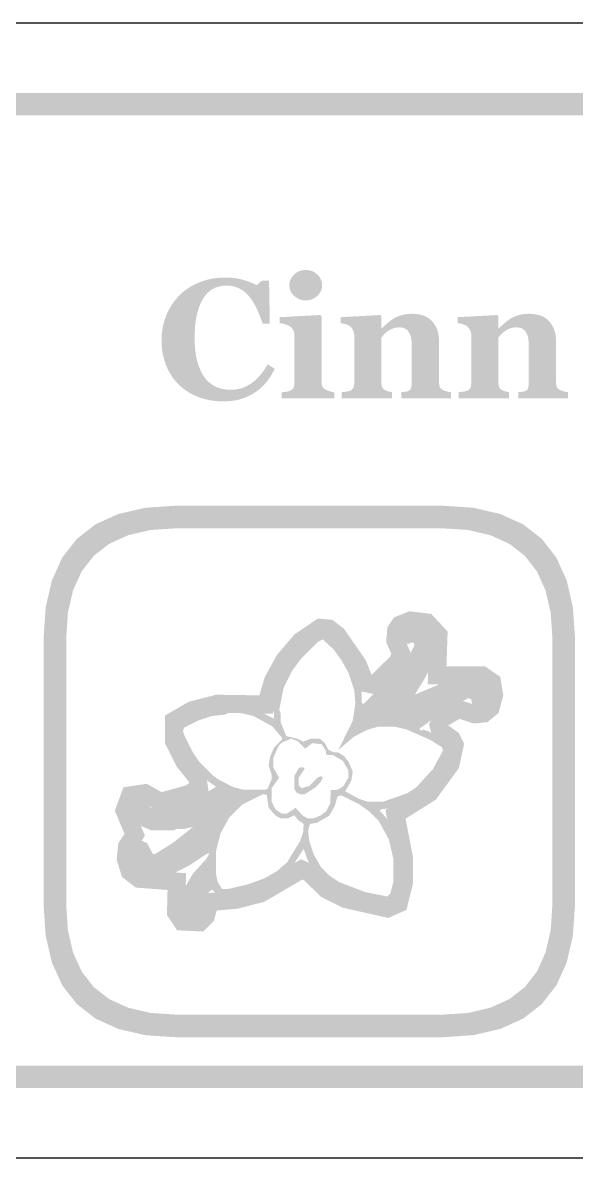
# Model space of a CAD drawing. Header units: millimetres. Extents: x 6 to 297, y 55 to 451.
# Drawn here: x 156.53 to 166.32, y 316.16 to 336.24 of the extents above; entities that cross this region are included whole.
import ezdxf

# ---------------------------------------------------------------- set-up
doc = ezdxf.new("R2010")
doc.units = ezdxf.units.MM
doc.layers.add('CUT', color=1, linetype='Continuous')
doc.layers.add('RASTER', color=7, linetype='Continuous')

msp = doc.modelspace()

# ---------------------------------------------------------------- hatches: boundary and pattern name
at = {"layer": 'RASTER'}
h = msp.add_hatch(color=7, dxfattribs=at)
h.paths.add_polyline_path([(141.2, 332.8), (141.234, 333.316), (141.337, 333.763), (141.509, 334.141), (141.75, 334.45), (142.059, 334.691), (142.438, 334.862), (142.884, 334.966), (143.4, 335), (200.6, 335), (201.116, 334.966), (201.563, 334.862), (201.941, 334.691), (202.25, 334.45), (202.491, 334.141), (202.663, 333.763), (202.766, 333.316), (202.8, 332.8), (202.8, 319.6), (202.766, 319.084), (202.663, 318.638), (202.491, 318.259), (202.25, 317.95), (201.941, 317.709), (201.563, 317.537), (201.116, 317.434), (200.6, 317.4), (143.4, 317.4), (142.884, 317.434), (142.438, 317.537), (142.059, 317.709), (141.75, 317.95), (141.509, 318.259), (141.337, 318.638), (141.234, 319.084), (141.2, 319.6)])
h.paths.add_polyline_path([(141.6, 332.8), (141.6, 319.6), (141.628, 319.178), (141.712, 318.813), (141.853, 318.503), (142.05, 318.25), (142.303, 318.053), (142.613, 317.912), (142.978, 317.828), (143.4, 317.8), (200.6, 317.8), (201.022, 317.828), (201.388, 317.912), (201.697, 318.053), (201.95, 318.25), (202.147, 318.503), (202.288, 318.813), (202.372, 319.178), (202.4, 319.6), (202.4, 332.8), (202.372, 333.222), (202.288, 333.588), (202.147, 333.897), (201.95, 334.15), (201.697, 334.347), (201.388, 334.488), (201.022, 334.572), (200.6, 334.6), (143.4, 334.6), (142.978, 334.572), (142.613, 334.488), (142.303, 334.347), (142.05, 334.15), (141.853, 333.897), (141.712, 333.588), (141.628, 333.222), (141.6, 332.8)], flags=0)
for points in [[(160.074, 329.544), (160.017, 329.545), (159.962, 329.549), (159.907, 329.555), (159.853, 329.563), (159.8, 329.573), (159.748, 329.586), (159.697, 329.601), (159.646, 329.618), (159.597, 329.638), (159.55, 329.659), (159.504, 329.683), (159.46, 329.709), (159.417, 329.737), (159.376, 329.767), (159.337, 329.799), (159.299, 329.833), (159.264, 329.868), (159.23, 329.906), (159.199, 329.945), (159.169, 329.987), (159.142, 330.03), (159.116, 330.076), (159.092, 330.124), (159.071, 330.173), (159.051, 330.225), (159.034, 330.277), (159.02, 330.331), (159.008, 330.386), (158.999, 330.443), (158.992, 330.5), (158.988, 330.559), (158.987, 330.62), (158.988, 330.679), (158.992, 330.738), (158.999, 330.796), (159.008, 330.852), (159.02, 330.908), (159.034, 330.962), (159.052, 331.015), (159.071, 331.067), (159.093, 331.118), (159.118, 331.167), (159.144, 331.214), (159.173, 331.259), (159.203, 331.303), (159.236, 331.345), (159.271, 331.385), (159.308, 331.424), (159.346, 331.46), (159.386, 331.494), (159.428, 331.525), (159.472, 331.555), (159.518, 331.583), (159.566, 331.608), (159.615, 331.632), (159.667, 331.653), (159.72, 331.672), (159.773, 331.689), (159.828, 331.703), (159.884, 331.714), (159.94, 331.723), (159.997, 331.729), (160.056, 331.733), (160.115, 331.734), (160.158, 331.734), (160.199, 331.732), (160.24, 331.728), (160.28, 331.724), (160.319, 331.718), (160.357, 331.711), (160.394, 331.702), (160.43, 331.693), (160.465, 331.682), (160.498, 331.671), (160.53, 331.66), (160.561, 331.648), (160.59, 331.636), (160.618, 331.624), (160.645, 331.611), (160.67, 331.598), (160.761, 331.679), (160.888, 331.679), (160.902, 330.92), (160.773, 330.92), (160.745, 331.004), (160.715, 331.082), (160.684, 331.154), (160.652, 331.221), (160.618, 331.282), (160.583, 331.337), (160.547, 331.386), (160.509, 331.43), (160.47, 331.468), (160.428, 331.501), (160.384, 331.529), (160.338, 331.552), (160.29, 331.569), (160.24, 331.582), (160.188, 331.59), (160.134, 331.592), (160.067, 331.588), (160.005, 331.577), (159.946, 331.558), (159.892, 331.532), (159.841, 331.497), (159.795, 331.456), (159.753, 331.407), (159.715, 331.35), (159.681, 331.286), (159.652, 331.216), (159.628, 331.14), (159.607, 331.058), (159.592, 330.97), (159.581, 330.876), (159.574, 330.776), (159.572, 330.669), (159.572, 330.609), (159.575, 330.55), (159.578, 330.494), (159.584, 330.44), (159.591, 330.388), (159.599, 330.339), (159.609, 330.292), (159.621, 330.247), (159.633, 330.204), (159.647, 330.163), (159.662, 330.125), (159.677, 330.089), (159.694, 330.055), (159.711, 330.022), (159.729, 329.993), (159.749, 329.965), (159.771, 329.938), (159.793, 329.913), (159.817, 329.89), (159.841, 329.868), (159.867, 329.849), (159.894, 329.831), (159.921, 329.815), (159.949, 329.801), (159.979, 329.789), (160.009, 329.779), (160.04, 329.77), (160.071, 329.762), (160.104, 329.757), (160.137, 329.753), (160.171, 329.75), (160.206, 329.749), (160.256, 329.751), (160.306, 329.756), (160.353, 329.765), (160.4, 329.777), (160.445, 329.793), (160.488, 329.812), (160.53, 329.835), (160.571, 329.861), (160.611, 329.89), (160.65, 329.924), (160.688, 329.96), (160.725, 330.001), (160.761, 330.045), (160.796, 330.092), (160.83, 330.143), (160.864, 330.198), (160.99, 330.121), (160.973, 330.09), (160.957, 330.059), (160.94, 330.029), (160.922, 329.999), (160.904, 329.971), (160.885, 329.943), (160.866, 329.917), (160.846, 329.891), (160.825, 329.866), (160.804, 329.842), (160.782, 329.818), (160.759, 329.796), (160.736, 329.775), (160.711, 329.754), (160.686, 329.734), (160.66, 329.716), (160.631, 329.696), (160.601, 329.678), (160.57, 329.66), (160.538, 329.644), (160.506, 329.629), (160.473, 329.615), (160.439, 329.602), (160.404, 329.59), (160.369, 329.579), (160.331, 329.57), (160.292, 329.562), (160.252, 329.556), (160.21, 329.551), (160.166, 329.547), (160.121, 329.545), (160.074, 329.544)], [(164.108, 329.6), (163.226, 329.6), (163.226, 329.707), (163.233, 329.708), (163.241, 329.708), (163.249, 329.709), (163.257, 329.71), (163.266, 329.711), (163.275, 329.712), (163.284, 329.713), (163.294, 329.714), (163.303, 329.715), (163.312, 329.717), (163.321, 329.718), (163.328, 329.72), (163.336, 329.722), (163.342, 329.724), (163.348, 329.726), (163.354, 329.729), (163.361, 329.733), (163.368, 329.738), (163.374, 329.743), (163.38, 329.749), (163.385, 329.755), (163.39, 329.761), (163.394, 329.768), (163.398, 329.776), (163.401, 329.784), (163.403, 329.793), (163.406, 329.803), (163.408, 329.814), (163.409, 329.826), (163.41, 329.838), (163.411, 329.852), (163.411, 329.867), (163.411, 330.552), (163.41, 330.588), (163.407, 330.622), (163.403, 330.654), (163.397, 330.683), (163.389, 330.71), (163.38, 330.735), (163.369, 330.757), (163.356, 330.777), (163.341, 330.795), (163.325, 330.81), (163.307, 330.823), (163.288, 330.834), (163.267, 330.842), (163.244, 330.848), (163.22, 330.851), (163.194, 330.852), (163.18, 330.852), (163.165, 330.851), (163.151, 330.85), (163.138, 330.848), (163.124, 330.846), (163.111, 330.843), (163.098, 330.839), (163.085, 330.835), (163.072, 330.83), (163.06, 330.825), (163.047, 330.819), (163.035, 330.813), (163.023, 330.807), (163.01, 330.799), (162.998, 330.792), (162.986, 330.784), (162.976, 330.776), (162.966, 330.769), (162.957, 330.761), (162.948, 330.754), (162.94, 330.746), (162.932, 330.739), (162.925, 330.731), (162.918, 330.724), (162.912, 330.716), (162.906, 330.709), (162.9, 330.701), (162.894, 330.695), (162.889, 330.688), (162.884, 330.682), (162.879, 330.675), (162.875, 330.669), (162.875, 329.883), (162.875, 329.87), (162.876, 329.858), (162.877, 329.847), (162.878, 329.836), (162.88, 329.825), (162.883, 329.815), (162.886, 329.806), (162.889, 329.797), (162.893, 329.789), (162.898, 329.781), (162.903, 329.774), (162.909, 329.767), (162.915, 329.761), (162.922, 329.755), (162.93, 329.75), (162.938, 329.745), (162.944, 329.742), (162.95, 329.739), (162.957, 329.736), (162.964, 329.733), (162.972, 329.73), (162.979, 329.727), (162.988, 329.724), (162.996, 329.722), (163.005, 329.719), (163.014, 329.717), (163.022, 329.715), (163.031, 329.713), (163.04, 329.711), (163.048, 329.709), (163.057, 329.708), (163.065, 329.707), (163.065, 329.6), (162.175, 329.6), (162.175, 329.707), (162.184, 329.708), (162.193, 329.709), (162.202, 329.709), (162.211, 329.71), (162.221, 329.711), (162.23, 329.713), (162.239, 329.714), (162.249, 329.715), (162.258, 329.716), (162.267, 329.718), (162.275, 329.719), (162.283, 329.721), (162.291, 329.723), (162.298, 329.725), (162.305, 329.727), (162.312, 329.729), (162.324, 329.733), (162.334, 329.738), (162.343, 329.743), (162.352, 329.749), (162.359, 329.756), (162.366, 329.763), (162.372, 329.771), (162.377, 329.779), (162.381, 329.787), (162.384, 329.797), (162.387, 329.807), (162.39, 329.818), (162.392, 329.829), (162.393, 329.841), (162.394, 329.853), (162.394, 329.867), (162.394, 330.719), (162.394, 330.73), (162.393, 330.742), (162.391, 330.753), (162.388, 330.764), (162.385, 330.775), (162.381, 330.786), (162.376, 330.797), (162.371, 330.808), (162.365, 330.819), (162.358, 330.829), (162.351, 330.839), (162.344, 330.848), (162.336, 330.857), (162.327, 330.865), (162.319, 330.873), (162.309, 330.88), (162.303, 330.885), (162.295, 330.889), (162.288, 330.893), (162.279, 330.896), (162.271, 330.9), (162.262, 330.903), (162.253, 330.907), (162.243, 330.91), (162.232, 330.912), (162.222, 330.915), (162.211, 330.917), (162.2, 330.919), (162.189, 330.921), (162.178, 330.923), (162.166, 330.924), (162.154, 330.926), (162.154, 331.033), (162.853, 331.071), (162.875, 331.049), (162.875, 330.836), (162.881, 330.836), (162.891, 330.846), (162.902, 330.856), (162.914, 330.866), (162.926, 330.877), (162.939, 330.888), (162.952, 330.899), (162.966, 330.912), (162.98, 330.924), (162.995, 330.937), (163.009, 330.949), (163.023, 330.96), (163.037, 330.971), (163.05, 330.981), (163.063, 330.99), (163.076, 330.999), (163.089, 331.008), (163.103, 331.016), (163.118, 331.025), (163.134, 331.033), (163.151, 331.04), (163.17, 331.048), (163.189, 331.055), (163.209, 331.061), (163.231, 331.068), (163.253, 331.074), (163.275, 331.079), (163.298, 331.083), (163.322, 331.086), (163.345, 331.089), (163.369, 331.091), (163.393, 331.092), (163.418, 331.093), (163.476, 331.091), (163.53, 331.084), (163.581, 331.074), (163.627, 331.059), (163.67, 331.04), (163.709, 331.016), (163.745, 330.989), (163.776, 330.957), (163.804, 330.922), (163.829, 330.884), (163.849, 330.843), (163.866, 330.8), (163.879, 330.753), (163.888, 330.704), (163.894, 330.652), (163.896, 330.598), (163.896, 329.88), (163.896, 329.867), (163.897, 329.854), (163.898, 329.842), (163.9, 329.831), (163.902, 329.821), (163.905, 329.811), (163.908, 329.802), (163.912, 329.793), (163.916, 329.786), (163.922, 329.778), (163.928, 329.771), (163.935, 329.764), (163.943, 329.758), (163.952, 329.752), (163.961, 329.747), (163.972, 329.742), (163.978, 329.74), (163.984, 329.737), (163.991, 329.734), (163.998, 329.732), (164.006, 329.729), (164.013, 329.727), (164.021, 329.724), (164.03, 329.722), (164.039, 329.719), (164.048, 329.717), (164.057, 329.715), (164.067, 329.713), (164.077, 329.711), (164.087, 329.709), (164.097, 329.708), (164.108, 329.707)], [(166.178, 329.6), (165.296, 329.6), (165.296, 329.707), (165.303, 329.708), (165.311, 329.708), (165.319, 329.709), (165.327, 329.71), (165.336, 329.711), (165.344, 329.712), (165.354, 329.713), (165.364, 329.714), (165.373, 329.715), (165.382, 329.717), (165.391, 329.718), (165.398, 329.72), (165.406, 329.722), (165.412, 329.724), (165.418, 329.726), (165.424, 329.729), (165.431, 329.733), (165.438, 329.738), (165.444, 329.743), (165.45, 329.749), (165.455, 329.755), (165.46, 329.761), (165.464, 329.768), (165.468, 329.776), (165.471, 329.784), (165.473, 329.793), (165.476, 329.803), (165.477, 329.814), (165.479, 329.826), (165.48, 329.838), (165.481, 329.852), (165.481, 329.867), (165.481, 330.552), (165.48, 330.588), (165.477, 330.622), (165.473, 330.654), (165.467, 330.683), (165.459, 330.71), (165.45, 330.735), (165.439, 330.757), (165.426, 330.777), (165.411, 330.795), (165.395, 330.81), (165.377, 330.823), (165.358, 330.834), (165.337, 330.842), (165.314, 330.848), (165.29, 330.851), (165.264, 330.852), (165.249, 330.852), (165.235, 330.851), (165.221, 330.85), (165.207, 330.848), (165.194, 330.846), (165.181, 330.843), (165.168, 330.839), (165.155, 330.835), (165.142, 330.83), (165.13, 330.825), (165.117, 330.819), (165.105, 330.813), (165.092, 330.807), (165.08, 330.799), (165.068, 330.792), (165.056, 330.784), (165.046, 330.776), (165.036, 330.769), (165.026, 330.761), (165.018, 330.754), (165.009, 330.746), (165.002, 330.739), (164.994, 330.731), (164.988, 330.724), (164.982, 330.716), (164.975, 330.709), (164.97, 330.701), (164.964, 330.695), (164.959, 330.688), (164.954, 330.682), (164.949, 330.675), (164.945, 330.669), (164.945, 329.883), (164.945, 329.87), (164.945, 329.858), (164.947, 329.847), (164.948, 329.836), (164.95, 329.825), (164.953, 329.815), (164.956, 329.806), (164.959, 329.797), (164.963, 329.789), (164.968, 329.781), (164.973, 329.774), (164.979, 329.767), (164.985, 329.761), (164.992, 329.755), (164.999, 329.75), (165.008, 329.745), (165.014, 329.742), (165.02, 329.739), (165.027, 329.736), (165.034, 329.733), (165.041, 329.73), (165.049, 329.727), (165.058, 329.724), (165.066, 329.722), (165.075, 329.719), (165.084, 329.717), (165.092, 329.715), (165.101, 329.713), (165.11, 329.711), (165.118, 329.709), (165.127, 329.708), (165.135, 329.707), (165.135, 329.6), (164.244, 329.6), (164.244, 329.707), (164.254, 329.708), (164.263, 329.709), (164.272, 329.709), (164.281, 329.71), (164.29, 329.711), (164.3, 329.713), (164.309, 329.714), (164.318, 329.715), (164.328, 329.716), (164.336, 329.718), (164.345, 329.719), (164.353, 329.721), (164.361, 329.723), (164.368, 329.725), (164.375, 329.727), (164.382, 329.729), (164.393, 329.733), (164.404, 329.738), (164.413, 329.743), (164.422, 329.749), (164.429, 329.756), (164.436, 329.763), (164.442, 329.771), (164.447, 329.779), (164.451, 329.787), (164.454, 329.797), (164.457, 329.807), (164.46, 329.818), (164.462, 329.829), (164.463, 329.841), (164.464, 329.853), (164.464, 329.867), (164.464, 330.719), (164.464, 330.73), (164.463, 330.742), (164.461, 330.753), (164.458, 330.764), (164.455, 330.775), (164.451, 330.786), (164.446, 330.797), (164.441, 330.808), (164.435, 330.819), (164.428, 330.829), (164.421, 330.839), (164.414, 330.848), (164.406, 330.857), (164.397, 330.865), (164.388, 330.873), (164.379, 330.88), (164.372, 330.885), (164.365, 330.889), (164.357, 330.893), (164.349, 330.896), (164.341, 330.9), (164.332, 330.903), (164.322, 330.907), (164.313, 330.91), (164.302, 330.912), (164.292, 330.915), (164.281, 330.917), (164.27, 330.919), (164.259, 330.921), (164.248, 330.923), (164.236, 330.924), (164.224, 330.926), (164.224, 331.033), (164.923, 331.071), (164.945, 331.049), (164.945, 330.836), (164.95, 330.836), (164.961, 330.846), (164.972, 330.856), (164.984, 330.866), (164.996, 330.877), (165.009, 330.888), (165.022, 330.899), (165.036, 330.912), (165.05, 330.924), (165.065, 330.937), (165.079, 330.949), (165.093, 330.96), (165.106, 330.971), (165.12, 330.981), (165.133, 330.99), (165.146, 330.999), (165.158, 331.008), (165.173, 331.016), (165.188, 331.025), (165.204, 331.033), (165.221, 331.04), (165.239, 331.048), (165.259, 331.055), (165.279, 331.061), (165.301, 331.068), (165.323, 331.074), (165.345, 331.079), (165.368, 331.083), (165.391, 331.086), (165.415, 331.089), (165.439, 331.091), (165.463, 331.092), (165.488, 331.093), (165.546, 331.091), (165.6, 331.084), (165.65, 331.074), (165.697, 331.059), (165.74, 331.04), (165.779, 331.016), (165.814, 330.989), (165.846, 330.957), (165.874, 330.922), (165.898, 330.884), (165.919, 330.843), (165.936, 330.8), (165.949, 330.753), (165.958, 330.704), (165.964, 330.652), (165.966, 330.598), (165.966, 329.88), (165.966, 329.867), (165.967, 329.854), (165.968, 329.842), (165.97, 329.831), (165.972, 329.821), (165.975, 329.811), (165.978, 329.802), (165.982, 329.793), (165.986, 329.786), (165.991, 329.778), (165.998, 329.771), (166.005, 329.764), (166.013, 329.758), (166.022, 329.752), (166.031, 329.747), (166.042, 329.742), (166.048, 329.74), (166.054, 329.737), (166.061, 329.734), (166.068, 329.732), (166.075, 329.729), (166.083, 329.727), (166.091, 329.724), (166.1, 329.722), (166.108, 329.719), (166.117, 329.717), (166.127, 329.715), (166.136, 329.713), (166.146, 329.711), (166.157, 329.709), (166.167, 329.708), (166.178, 329.707)]]:
    msp.add_hatch(color=7, dxfattribs=at).paths.add_polyline_path(points)
h = msp.add_hatch(color=7, dxfattribs=at)
h.paths.add_polyline_path([(162.04, 329.6), (161.114, 329.6), (161.114, 329.707), (161.124, 329.708), (161.133, 329.708), (161.142, 329.709), (161.152, 329.71), (161.161, 329.711), (161.17, 329.712), (161.18, 329.713), (161.189, 329.714), (161.198, 329.715), (161.206, 329.717), (161.215, 329.718), (161.223, 329.72), (161.23, 329.722), (161.238, 329.724), (161.245, 329.726), (161.252, 329.729), (161.263, 329.734), (161.273, 329.739), (161.283, 329.744), (161.292, 329.75), (161.299, 329.757), (161.306, 329.764), (161.312, 329.771), (161.318, 329.779), (161.322, 329.788), (161.326, 329.797), (161.329, 329.807), (161.332, 329.818), (161.334, 329.829), (161.335, 329.841), (161.336, 329.853), (161.337, 329.867), (161.337, 330.719), (161.336, 330.732), (161.335, 330.744), (161.333, 330.756), (161.331, 330.767), (161.328, 330.778), (161.323, 330.789), (161.319, 330.799), (161.313, 330.809), (161.307, 330.819), (161.301, 330.828), (161.294, 330.836), (161.287, 330.844), (161.279, 330.852), (161.271, 330.859), (161.263, 330.865), (161.255, 330.871), (161.248, 330.876), (161.24, 330.88), (161.231, 330.884), (161.221, 330.889), (161.211, 330.893), (161.2, 330.897), (161.188, 330.901), (161.175, 330.905), (161.162, 330.909), (161.149, 330.913), (161.136, 330.916), (161.124, 330.918), (161.112, 330.921), (161.1, 330.923), (161.089, 330.924), (161.077, 330.926), (161.077, 331.033), (161.795, 331.071), (161.817, 331.049), (161.817, 329.886), (161.817, 329.873), (161.819, 329.861), (161.82, 329.849), (161.823, 329.838), (161.826, 329.828), (161.829, 329.817), (161.834, 329.808), (161.839, 329.798), (161.845, 329.79), (161.851, 329.782), (161.858, 329.774), (161.866, 329.767), (161.874, 329.761), (161.883, 329.755), (161.892, 329.75), (161.902, 329.745), (161.91, 329.742), (161.917, 329.739), (161.925, 329.736), (161.933, 329.733), (161.941, 329.73), (161.949, 329.727), (161.958, 329.724), (161.967, 329.722), (161.975, 329.719), (161.984, 329.717), (161.993, 329.715), (162.002, 329.713), (162.012, 329.711), (162.021, 329.709), (162.03, 329.708), (162.04, 329.707)])
h.paths.add_polyline_path([(161.826, 331.598), (161.825, 331.571), (161.821, 331.544), (161.814, 331.519), (161.805, 331.495), (161.792, 331.472), (161.778, 331.45), (161.76, 331.428), (161.74, 331.408), (161.718, 331.39), (161.695, 331.374), (161.672, 331.361), (161.647, 331.35), (161.621, 331.341), (161.594, 331.335), (161.566, 331.331), (161.537, 331.33), (161.508, 331.331), (161.48, 331.335), (161.453, 331.341), (161.427, 331.35), (161.402, 331.361), (161.378, 331.374), (161.355, 331.39), (161.333, 331.408), (161.313, 331.428), (161.296, 331.45), (161.281, 331.472), (161.269, 331.495), (161.259, 331.519), (161.253, 331.544), (161.249, 331.571), (161.247, 331.598), (161.249, 331.625), (161.253, 331.652), (161.259, 331.677), (161.269, 331.701), (161.281, 331.725), (161.296, 331.747), (161.313, 331.768), (161.333, 331.788), (161.355, 331.807), (161.378, 331.823), (161.402, 331.837), (161.427, 331.848), (161.453, 331.856), (161.48, 331.863), (161.508, 331.866), (161.537, 331.868), (161.566, 331.866), (161.595, 331.863), (161.622, 331.856), (161.648, 331.848), (161.673, 331.837), (161.696, 331.823), (161.719, 331.807), (161.741, 331.788), (161.761, 331.768), (161.778, 331.747), (161.793, 331.725), (161.805, 331.701), (161.814, 331.677), (161.821, 331.652), (161.825, 331.625), (161.826, 331.598)])
h = msp.add_hatch(color=7, dxfattribs=at)
h.paths.add_polyline_path([(156.9, 325.35), (156.937, 325.901), (157.047, 326.378), (157.23, 326.782), (157.488, 327.112), (157.818, 327.37), (158.222, 327.553), (158.699, 327.663), (159.25, 327.7), (163.95, 327.7), (164.501, 327.663), (164.978, 327.553), (165.382, 327.37), (165.713, 327.112), (165.97, 326.782), (166.153, 326.378), (166.263, 325.901), (166.3, 325.35), (166.3, 320.65), (166.263, 320.099), (166.153, 319.622), (165.97, 319.218), (165.713, 318.887), (165.382, 318.63), (164.978, 318.447), (164.501, 318.337), (163.95, 318.3), (159.25, 318.3), (158.699, 318.337), (158.222, 318.447), (157.818, 318.63), (157.488, 318.888), (157.23, 319.218), (157.047, 319.622), (156.937, 320.099), (156.9, 320.65)])
h.paths.add_polyline_path([(157.3, 325.35), (157.3, 320.65), (157.33, 320.193), (157.422, 319.797), (157.574, 319.462), (157.788, 319.188), (158.062, 318.974), (158.397, 318.822), (158.793, 318.73), (159.25, 318.7), (163.95, 318.7), (164.407, 318.73), (164.803, 318.822), (165.138, 318.974), (165.413, 319.188), (165.626, 319.462), (165.778, 319.797), (165.87, 320.193), (165.9, 320.65), (165.9, 325.35), (165.87, 325.807), (165.778, 326.203), (165.626, 326.538), (165.413, 326.813), (165.138, 327.026), (164.803, 327.178), (164.407, 327.27), (163.95, 327.3), (159.25, 327.3), (158.793, 327.27), (158.397, 327.178), (158.062, 327.026), (157.788, 326.813), (157.574, 326.538), (157.422, 326.203), (157.33, 325.807), (157.3, 325.35)], flags=0)
h = msp.add_hatch(color=7, dxfattribs=at)
h.paths.add_polyline_path([(163.368, 325.833), (163.757, 325.787), (164.047, 325.475), (164.026, 324.859), (164.708, 324.859), (164.978, 324.673), (165.032, 324.342), (164.945, 324.031), (164.751, 323.873), (164.511, 323.848), (164.257, 323.93), (164.061, 323.817), (164.057, 323.807), (164.054, 323.817), (164.244, 323.682), (164.34, 323.49), (164.246, 323.061), (163.839, 322.502), (163.302, 322.164), (163.433, 321.496), (163.433, 321.009), (163.319, 320.553), (162.997, 320.409), (162.19, 320.592), (161.814, 320.779), (161.506, 321.076), (161.477, 321.089), (160.807, 320.696), (160.328, 320.573), (159.962, 320.541), (159.913, 320.356), (159.726, 320.169), (159.261, 320.192), (159.082, 320.461), (159.093, 320.904), (158.53, 320.947), (158.287, 321.135), (158.193, 321.437), (158.221, 321.726), (158.332, 321.897), (158.16, 322.303), (158.312, 322.72), (158.723, 322.782), (158.988, 322.635), (159.404, 322.748), (159.475, 322.793), (159.471, 322.815), (159.252, 323.089), (159.049, 323.492), (159.049, 323.989), (159.466, 324.232), (159.953, 324.357), (160.717, 324.346), (160.815, 324.677), (161.031, 325.065), (161.337, 325.423), (161.75, 325.704), (162.011, 325.681), (162.216, 325.52), (162.599, 324.967), (162.703, 324.704), (162.699, 324.705), (163.036, 325.037), (163.05, 325.084), (162.959, 325.289), (162.982, 325.552), (163.095, 325.722)])
h.paths.add_polyline_path([(163.412, 325.506), (163.307, 325.463), (163.293, 325.442), (163.285, 325.343), (163.39, 325.107), (163.319, 324.867), (162.8, 324.354), (162.467, 324.429), (162.315, 324.815), (161.98, 325.298), (161.888, 325.371), (161.836, 325.375), (161.552, 325.183), (161.295, 324.881), (161.112, 324.552), (160.955, 324.022), (159.991, 324.037), (159.589, 323.933), (159.369, 323.805), (159.369, 323.568), (159.522, 323.263), (159.776, 322.947), (159.82, 322.635), (159.535, 322.451), (158.946, 322.293), (158.663, 322.449), (158.548, 322.432), (158.504, 322.311), (158.693, 321.866), (158.532, 321.618), (158.518, 321.47), (158.563, 321.326), (158.65, 321.259), (159.42, 321.201), (159.405, 320.554), (159.438, 320.504), (159.601, 320.496), (159.626, 320.521), (159.71, 320.841), (160.274, 320.889), (160.684, 320.995), (161.454, 321.447), (161.686, 321.347), (162, 321.044), (162.298, 320.896), (162.964, 320.745), (163.046, 320.781), (163.113, 321.048), (163.113, 321.465), (162.946, 322.318), (163.616, 322.74), (163.948, 323.195), (164.003, 323.448), (163.993, 323.468), (163.779, 323.62), (163.717, 323.827), (163.809, 324.04), (164.219, 324.278), (164.545, 324.173), (164.623, 324.181), (164.664, 324.214), (164.704, 324.36), (164.684, 324.487), (164.608, 324.539), (163.695, 324.539), (163.722, 325.354), (163.603, 325.483), (163.412, 325.506)], flags=0)
h = msp.add_hatch(color=7, dxfattribs=at)
h.paths.add_polyline_path([(163.414, 325.593), (163.566, 325.601), (163.653, 325.555), (163.76, 325.476), (163.831, 325.335), (163.831, 325.095), (163.805, 324.989), (163.653, 324.662), (163.467, 324.359), (164.017, 324.59), (164.363, 324.67), (164.576, 324.644), (164.716, 324.572), (164.77, 324.519), (164.815, 324.404), (164.754, 324.2), (164.663, 324.104), (164.629, 324.085), (164.488, 324.104), (164.469, 324.271), (164.416, 324.298), (164.063, 324.12), (163.547, 323.758), (163.573, 323.721), (163.619, 323.74), (163.698, 323.713), (163.946, 323.588), (164.079, 323.482), (164.097, 323.368), (164.044, 323.235), (163.946, 323.041), (163.813, 322.855), (163.547, 322.589), (163.3, 322.437), (163.087, 322.358), (162.874, 322.331), (162.848, 322.304), (162.962, 322.18), (163.087, 321.932), (163.193, 321.507), (163.193, 321.002), (163.095, 320.702), (163.007, 320.656), (162.795, 320.683), (162.236, 320.842), (161.989, 320.967), (161.67, 321.26), (161.572, 321.427), (161.5, 321.632), (161.261, 321.26), (160.995, 321.074), (160.695, 320.922), (160.163, 320.789), (160.004, 320.789), (159.879, 320.914), (159.756, 320.797), (159.685, 320.683), (159.711, 320.577), (159.693, 320.462), (159.552, 320.364), (159.411, 320.409), (159.313, 320.55), (159.313, 320.736), (159.366, 320.896), (159.544, 321.196), (159.772, 321.446), (159.836, 321.552), (159.783, 321.542), (159.48, 321.34), (159.233, 321.215), (158.967, 321.135), (158.728, 321.135), (158.56, 321.207), (158.454, 321.34), (158.409, 321.48), (158.454, 321.648), (158.497, 321.712), (158.568, 321.746), (158.648, 321.773), (158.736, 321.728), (158.826, 321.552), (158.861, 321.534), (159.188, 321.738), (159.544, 322.02), (159.392, 321.985), (159.259, 321.985), (159.206, 321.959), (158.808, 321.959), (158.507, 322.084), (158.409, 322.251), (158.409, 322.384), (158.454, 322.472), (158.534, 322.552), (158.621, 322.57), (158.709, 322.525), (158.773, 322.376), (158.808, 322.358), (158.94, 322.358), (159.339, 322.464), (159.818, 322.65), (159.95, 322.73), (159.81, 322.828), (159.597, 323.041), (159.464, 323.227), (159.366, 323.394), (159.259, 323.66), (159.278, 323.828), (159.411, 323.934), (159.578, 324.006), (159.818, 324.085), (160.083, 324.139), (160.456, 324.139), (160.721, 324.059), (160.979, 323.934), (160.961, 324.298), (161.04, 324.564), (161.165, 324.811), (161.272, 324.971), (161.564, 325.29), (161.838, 325.468), (161.952, 325.422), (162.058, 325.316), (162.324, 324.944), (162.502, 324.537), (162.529, 324.431), (162.529, 324.218), (162.555, 324.192), (163.175, 324.795), (163.387, 325.088), (163.459, 325.228), (163.451, 325.274), (163.406, 325.282), (163.353, 325.255), (163.239, 325.274), (163.193, 325.335), (163.193, 325.414), (163.265, 325.529)])
h.paths.add_polyline_path([(161.838, 325.335), (161.75, 325.29), (161.458, 324.997), (161.298, 324.784), (161.147, 324.484), (161.067, 324.085), (161.093, 324.032), (161.093, 323.873), (161.192, 323.626), (161.386, 323.58), (161.492, 323.527), (161.625, 323.58), (161.785, 323.58), (161.872, 323.509), (161.936, 323.386), (162.024, 323.341), (162.104, 323.341), (162.218, 323.269), (162.298, 323.163), (162.369, 322.996), (162.343, 322.836), (162.236, 322.65), (162.476, 322.517), (162.635, 322.464), (162.901, 322.464), (163.334, 322.615), (163.494, 322.722), (163.786, 323.041), (163.964, 323.368), (163.946, 323.429), (163.733, 323.562), (163.326, 323.74), (163.114, 323.793), (162.821, 323.793), (162.635, 323.74), (162.388, 323.615), (162.112, 323.376), (162.369, 323.899), (162.415, 324.2), (162.396, 324.431), (162.29, 324.75), (162.165, 324.971), (162.032, 325.157)], flags=0)
h.paths.add_polyline_path([(160.163, 324.032), (160.11, 324.006), (159.871, 323.979), (159.632, 323.899), (159.384, 323.774), (159.366, 323.713), (159.392, 323.634), (159.544, 323.333), (159.65, 323.174), (159.889, 322.934), (159.996, 322.855), (160.243, 322.73), (160.429, 322.677), (160.828, 322.677), (160.862, 322.695), (160.934, 322.863), (160.934, 322.942), (160.881, 323.102), (160.907, 323.261), (160.979, 323.429), (161.101, 323.546), (161.12, 323.58), (161.101, 323.615), (160.942, 323.801), (160.615, 323.979), (160.402, 324.032)], flags=0)
h.paths.add_polyline_path([(161.28, 323.58), (161.112, 323.509), (161.059, 323.455), (160.961, 323.235), (160.961, 323.075), (161.067, 322.889), (160.934, 322.703), (160.934, 322.464), (161.006, 322.323), (161.12, 322.251), (161.2, 322.251), (161.359, 322.358), (161.484, 322.217), (161.572, 322.172), (161.678, 322.172), (161.793, 322.217), (161.899, 322.296), (161.971, 322.437), (161.979, 322.669), (162.104, 322.677), (162.202, 322.738), (162.29, 322.889), (162.29, 323.022), (162.191, 323.19), (162.024, 323.288), (161.899, 323.296), (161.891, 323.368), (161.819, 323.482), (161.652, 323.501), (161.527, 323.402), (161.394, 323.535)], flags=0)
h.paths.add_polyline_path([(161.42, 323.067), (161.492, 323.075), (161.519, 323.049), (161.412, 322.889), (161.412, 322.756), (161.466, 322.703), (161.606, 322.748), (161.75, 322.897), (161.811, 322.916), (161.838, 322.889), (161.793, 322.802), (161.713, 322.722), (161.519, 322.597), (161.439, 322.597), (161.367, 322.631), (161.333, 322.703), (161.333, 322.916)], flags=0)
h.paths.add_polyline_path([(160.775, 322.597), (160.421, 322.419), (160.182, 322.18), (160.03, 321.906), (159.95, 321.587), (159.95, 321.188), (159.977, 321.055), (160.057, 320.922), (160.163, 320.922), (160.509, 321.002), (160.801, 321.108), (161.022, 321.233), (161.208, 321.393), (161.439, 321.773), (161.492, 321.932), (161.5, 322.073), (161.404, 322.137), (161.333, 322.225), (161.226, 322.172), (161.093, 322.172), (161.006, 322.217), (160.881, 322.358), (160.846, 322.589)], flags=0)
h.paths.add_polyline_path([(162.13, 322.57), (162.096, 322.552), (162.05, 322.384), (161.952, 322.217), (161.731, 322.092), (161.617, 322.073), (161.599, 322.039), (161.58, 321.951), (161.599, 321.773), (161.678, 321.534), (161.803, 321.313), (161.963, 321.153), (162.122, 321.047), (162.582, 320.869), (162.981, 320.789), (163.034, 320.842), (163.087, 321.055), (163.087, 321.454), (163.007, 321.799), (162.829, 322.126), (162.67, 322.286), (162.484, 322.419), (162.183, 322.57)], flags=0)

# ---------------------------------------------------------------- linework, layer by layer
at = {"layer": 'CUT'}
for points in [[(142.999, 336.24), (201.001, 336.24)], [(201.001, 316.16), (142.999, 316.16)]]:
    msp.add_lwpolyline(points, dxfattribs=at)

doc.saveas('drawing.dxf')
